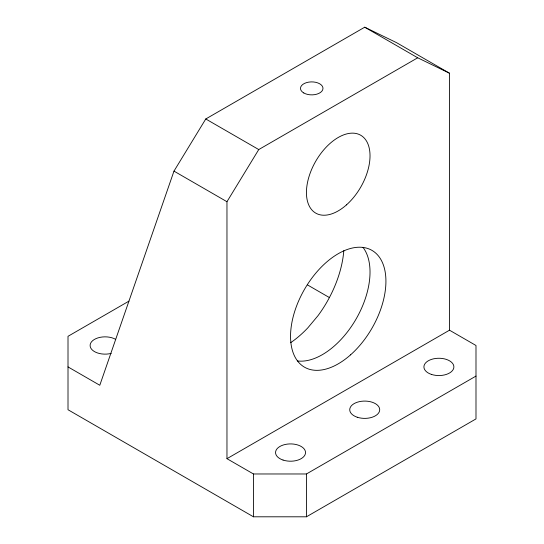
<?xml version="1.0" encoding="UTF-8"?>
<svg xmlns="http://www.w3.org/2000/svg" width="544" height="544" viewBox="0 0 544 544"><rect width="100%" height="100%" fill="white"/><g stroke="black" fill="none" stroke-linecap="round" stroke-linejoin="round"><path stroke-width="0.82" d="M449.5 73.229L417.71 57.793L258.754 149.559L226.964 201.715L226.964 458.68L449.5 330.194L449.5 73.229L396.515 42.643L364.725 27.2L205.768 118.973L173.978 171.122L99.797 385.261L68.007 366.908M128.928 301.145L68.007 336.314L68.007 409.734L253.456 516.8L306.442 516.8L475.993 418.907L475.993 345.494L449.5 330.194M226.964 458.68L253.456 473.974L306.442 473.974L475.993 376.081M364.725 27.2L417.71 57.793M205.768 118.973L258.754 149.559M173.978 171.122L226.964 201.715M307.435 284.886L329.474 297.609M306.442 473.974L306.442 516.8M253.456 473.974L253.456 516.8M362.991 247.357A67.436 38.937 -60 0 1 356.055 319.076A67.436 38.937 -60 0 1 297.412 360.937M343.808 250.648A83.178 48.022 -60 0 1 317.92 315.792L307.754 327.937A83.178 48.022 -60 0 1 290.673 342.679M111.194 353.396A14.987 8.65 0 0 1 92.249 349.948A14.987 8.65 0 0 1 95.873 338.674A14.987 8.65 0 0 1 115.695 339.374M431.412 374.401A14.987 8.65 0 0 0 453.886 366.908A14.987 8.65 0 0 0 431.412 359.414A14.987 8.65 0 0 0 431.412 374.401M283.05 460.054A14.987 8.65 0 0 0 305.531 452.56A14.987 8.65 0 0 0 283.05 445.067A14.987 8.65 0 0 0 283.05 460.054M357.231 417.228A14.987 8.65 0 0 0 379.712 409.734A14.987 8.65 0 0 0 357.231 402.24A14.987 8.65 0 0 0 357.231 417.228M303.79 92.97A11.24 6.487 0 0 0 322.599 90.059A11.24 6.487 0 0 0 308.829 82.11A11.24 6.487 0 0 0 303.79 92.97M350.574 354.844A67.436 38.937 -60 0 0 371.953 250.376A67.436 38.937 -60 0 0 292.169 321.123A67.436 38.937 -60 0 0 350.574 354.844M346.46 204.891A44.962 25.956 -60 0 0 360.713 135.245A44.962 25.956 -60 0 0 307.523 182.41A44.962 25.956 -60 0 0 346.46 204.891"/></g></svg>
